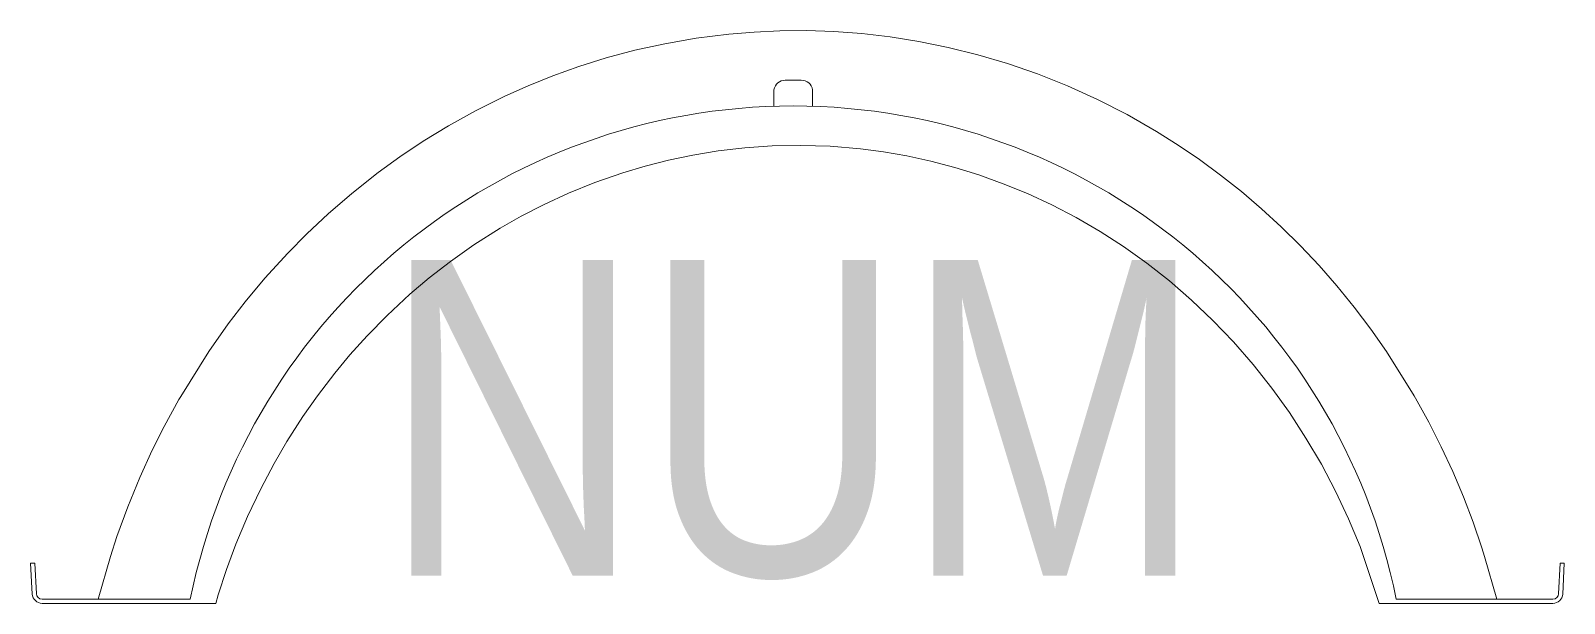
# Model space of a CAD drawing. Extents: x 0 to 34, y 0 to 12.7.
import ezdxf
from ezdxf.enums import TextEntityAlignment as Align

# ---------------------------------------------------------------- set-up
doc = ezdxf.new("R2010")
doc.units = 0
doc.header["$MEASUREMENT"] = 0
doc.layers.add('SEPTICAD', color=7, linetype='Continuous')
doc.styles.add('SEPTICAD', font='ARIALN.TTF')

msp = doc.modelspace()

# ---------------------------------------------------------------- linework, layer by layer
at = {"lineweight": 5}
for p, q in [((17.067, 11.602, 0), (16.711, 11.602, 0)), ((16.461, 11.392, 0), (16.461, 11.026, 0)), ((17.316, 11.392, 0), (17.316, 11.026, 0)), ((0.074, 0.888, 0), (-0.018, 0.888, 0)), ((0.018, 0.207), (-0.018, 0.888)), ((0.109, 0.212, 0), (0.073, 0.893, 0)), ((33.855, 0.212, 0), (33.891, 0.893, 0)), ((33.891, 0.888, 0), (33.982, 0.888, 0)), ((33.946, 0.207), (33.982, 0.888)), ((3.521, 0.091, 0), (0.236, 0.091, 0)), ((4.084, 0), (0.236, 0)), ((29.88, 0), (33.729, 0)), ((30.256, 0.091, 0), (33.729, 0.091, 0))]:
    msp.add_line(p, q, dxfattribs=at)
for points in [[(30.653, 4.605), (30.04, 5.585), (29.691, 6.084), (29.325, 6.569), (28.942, 7.039), (28.545, 7.493), (28.133, 7.93), (27.708, 8.35), (27.27, 8.751), (26.822, 9.134), (26.363, 9.497), (25.896, 9.841), (25.421, 10.164), (24.94, 10.467), (24.288, 10.841), (23.63, 11.178), (22.967, 11.478), (22.302, 11.743), (21.639, 11.973), (20.978, 12.169), (20.323, 12.332), (19.674, 12.463), (19.035, 12.564), (18.406, 12.637), (17.788, 12.682), (17.184, 12.702), (16.594, 12.698), (16.018, 12.672), (15.458, 12.626), (14.733, 12.535), (14.038, 12.413), (13.373, 12.266), (12.739, 12.096), (12.134, 11.906), (11.559, 11.7), (11.013, 11.48), (10.496, 11.249), (9.845, 10.925), (9.242, 10.59), (8.683, 10.248), (8.165, 9.902), (7.687, 9.555), (7.102, 9.093), (6.576, 8.638), (6.104, 8.194), (5.681, 7.764), (5.177, 7.21), (4.741, 6.687), (4.363, 6.196), (3.93, 5.583), (3.31, 4.591)], [(29.88, 0), (29.453, 1.259), (29.195, 1.878), (28.91, 2.487), (28.596, 3.084), (28.255, 3.665), (27.889, 4.23), (27.498, 4.775), (27.083, 5.299), (26.647, 5.8), (26.192, 6.276), (25.718, 6.727), (25.229, 7.15), (24.727, 7.545), (24.212, 7.912), (23.689, 8.25), (23.158, 8.558), (22.622, 8.837), (22.084, 9.087), (21.544, 9.308), (21.005, 9.502), (20.468, 9.668), (19.935, 9.808), (19.409, 9.923), (18.889, 10.013), (18.377, 10.081), (17.706, 10.137), (17.054, 10.158), (16.423, 10.146), (15.813, 10.104), (15.226, 10.035), (14.662, 9.943), (14.122, 9.83), (13.606, 9.699), (13.113, 9.552), (12.49, 9.335), (11.907, 9.098), (11.364, 8.848), (10.858, 8.586), (10.388, 8.318), (9.81, 7.951), (9.288, 7.583), (8.816, 7.217), (8.391, 6.857), (7.884, 6.387), (7.443, 5.937), (7.06, 5.51), (6.725, 5.107), (6.339, 4.603), (6.017, 4.143), (5.661, 3.586), (5.378, 3.102), (5.082, 2.541), (4.791, 1.929), (4.532, 1.31), (4.325, 0.752), (4.14, 0.187), (4.084, 0)], [(3.31, 4.591), (3.27, 4.523), (2.939, 3.919), (2.677, 3.396), (2.403, 2.794), (2.134, 2.139), (1.894, 1.481), (1.751, 1.036)], [(32.213, 1.036), (32.157, 1.233), (31.962, 1.801), (31.746, 2.364), (31.511, 2.922), (31.255, 3.473), (30.98, 4.016), (30.686, 4.55), (30.653, 4.605)], [(1.751, 1.036), (1.482, 0.091)], [(32.214, 1.036), (32.483, 0.091)]]:
    msp.add_lwpolyline(points, dxfattribs=at)
for centre, radius, start, end in [((16.711, 11.348, 0), 0.254, 90, 170), ((17.067, 11.348, 0), 0.254, 10, 90), ((16.889, -2.605), 13.637, 11.4024, 168.5976), ((0.236, 0.218), 0.218, 183, 270), ((0.236, 0.218, 0), 0.127, 183, 270), ((33.729, 0.218, 0), 0.127, 270, 357), ((33.729, 0.218), 0.218, 270, 357)]:
    msp.add_arc(centre, radius, start, end, dxfattribs=at)

# ---------------------------------------------------------------- texts
at = {"layer": 'SEPTICAD', "style": 'SEPTICAD'}
msp.add_attdef('NUM', text='#', height=7, dxfattribs=at).set_placement((16.889, 4.116, 0), align=Align.MIDDLE_CENTER)

doc.saveas('drawing.dxf')
